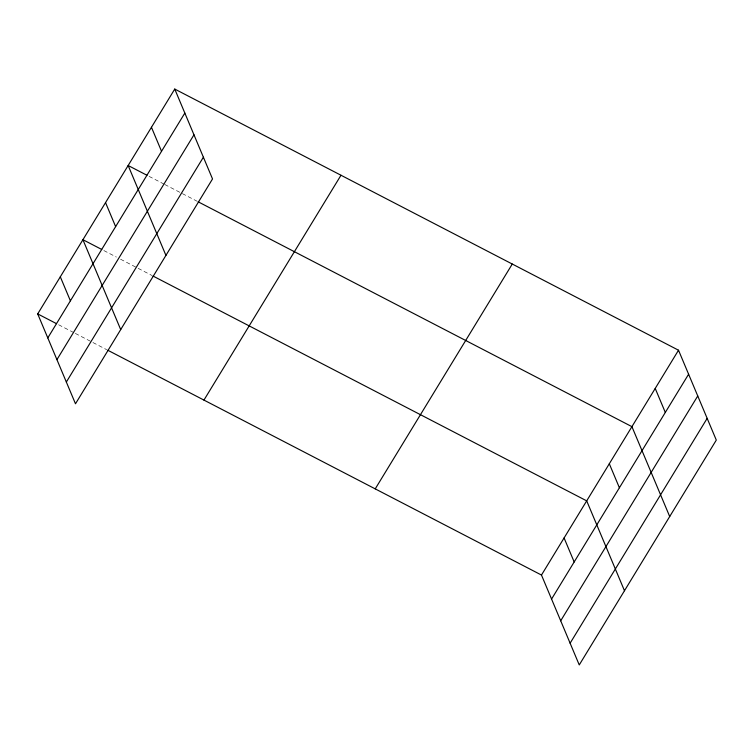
<?xml version="1.0" encoding="UTF-8"?>
<svg xmlns="http://www.w3.org/2000/svg" width="754" height="754" viewBox="0 0 754 754"><rect width="100%" height="100%" fill="white"/><g stroke="black" fill="none" stroke-linecap="round" stroke-linejoin="round"><path stroke-width="0.57" stroke-dasharray="3.77 2.83" d="M149.066 176.351L163.703 183.938M164.749 184.485L197.162 201.28M103.835 250.554L116.38 257.057M120.565 259.225L151.931 275.483M58.614 324.748L74.297 332.882M75.343 333.419L106.71 349.677"/><path stroke-width="1.13" d="M174.749 89.066L212.524 178.943L75.485 403.786L37.7 313.909L174.749 89.066L678.515 350.214L716.3 440.091L579.251 664.934L541.476 575.057L107.756 350.224M47.794 337.915L184.834 113.072M56.927 359.649L193.976 134.806M66.343 382.042L203.392 157.209M203.948 400.091L340.987 175.248M375.228 488.875L512.277 264.041M541.476 575.057L678.515 350.214M551.57 599.062L688.609 374.22M560.703 620.796L697.752 395.963M570.118 643.2L707.167 418.357M146.973 175.267L128.152 165.512L165.927 255.389M198.198 201.827L631.927 426.66L669.703 516.537M101.743 249.461L82.921 239.706L120.706 329.583M152.977 276.021L586.697 500.863L624.482 590.74M37.7 313.909L56.522 323.664M655.226 388.442L665.311 412.447M609.307 463.757L619.402 487.772M564.086 537.96L574.18 561.966M151.45 127.285L161.535 151.3M105.541 202.609L115.626 226.615M60.311 276.812L70.405 300.818"/></g></svg>
